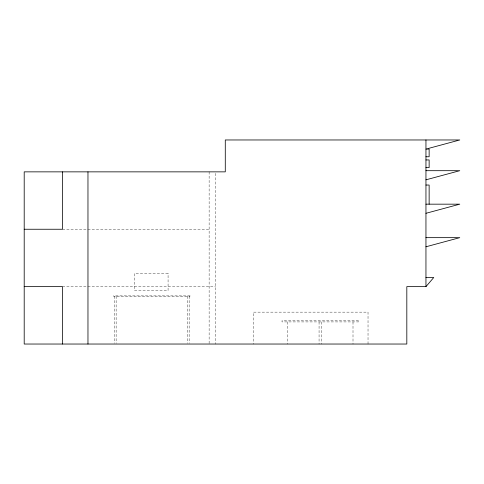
<?xml version="1.0" encoding="UTF-8"?>
<svg xmlns="http://www.w3.org/2000/svg" width="484" height="484" viewBox="0 0 484 484"><rect width="100%" height="100%" fill="white"/><g stroke="black" fill="none" stroke-linecap="round" stroke-linejoin="round"><path stroke-width="0.36" stroke-dasharray="2.42 1.81" d="M62.46 229.247L209.13 229.247M62.46 286.637L215.507 286.637M368.028 344.033L368.028 312.144L253.241 312.144L253.241 344.033M353.005 321.914L353.005 344.033M321.491 321.914L321.491 344.033M319.065 321.914L319.065 344.033M287.55 321.914L287.55 344.033M215.507 173.363L215.507 344.033M209.13 171.856L209.13 344.033M189.153 296.202L189.153 343.283M187.338 296.202L187.338 343.283M116.142 296.202L116.142 343.283M114.327 296.202L114.327 343.283M168.075 273.194L134.661 273.194L134.661 290.739L168.075 290.739L168.075 273.194M190 295.887L113.48 295.887L113.48 296.202L190 296.202L190 295.887M358.541 320.644L282.015 320.644L282.015 321.914L358.541 321.914L358.541 320.644"/><path stroke-width="0.73" d="M425.95 156.756L429.139 156.756L429.139 149.102L425.95 149.102L459.8 139.967L225.284 139.967L225.284 171.856L24.2 171.856L24.2 344.033L406.82 344.033L406.82 286.637L425.95 286.637L433.761 277.507L425.95 277.507M425.95 179.824L459.8 170.689L425.95 170.689M425.95 213.305L459.8 204.169L425.95 204.169M425.95 246.786L459.8 237.65L425.95 237.65M425.95 159.944L429.139 159.944L429.139 167.597L425.95 167.597M425.95 185.039L429.139 185.039L429.139 204.169M24.2 229.247L62.46 229.247L62.46 171.856M24.2 286.637L62.46 286.637L62.46 344.033M425.95 139.967L425.95 286.637M87.967 171.856L87.967 344.033"/></g></svg>
